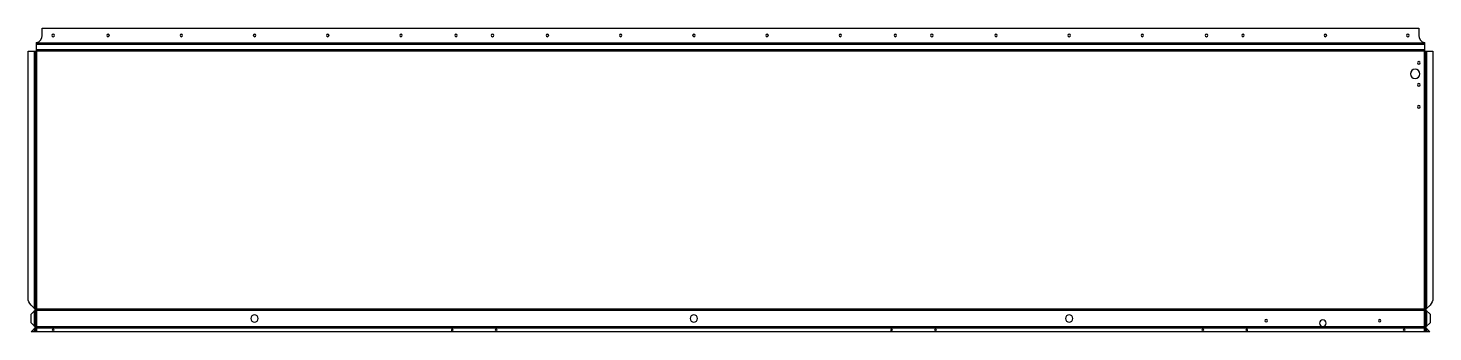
# Model space of a CAD drawing. Header units: millimetres. Extents: x -4 to 1914, y 0 to 415.
import ezdxf

# ---------------------------------------------------------------- set-up
doc = ezdxf.new("R2010")
doc.units = ezdxf.units.MM

msp = doc.modelspace()

# ---------------------------------------------------------------- linework, layer by layer
at = {"layer": 'BEND'}
for p, q in [((1903.2, 393.9), (7.2, 393.9)), ((1903.2, 384.7), (7.2, 384.7)), ((6.1, 383.5), (6.1, 30.4)), ((1904.3, 30.4), (1904.3, 383.5)), ((1904.7, 30.4), (5.7, 30.4)), ((6.1, 30.4), (6.1, 6.1)), ((1904.3, 6.1), (1904.3, 30.4)), ((1904.7, 6.1), (5.7, 6.1)), ((6.1, 6.1), (6.1, 0)), ((1904.3, 0), (1904.3, 6.1))]:
    msp.add_line(p, q, dxfattribs=at)
at = {"layer": 'BEND_EXTENT'}
for p, q in [((7.2, 395), (1903.2, 395)), ((1903.2, 392.8), (7.2, 392.8)), ((7.2, 385.8), (1903.2, 385.8)), ((4.9, 31.6), (4.9, 383.5)), ((1905.5, 383.5), (1905.5, 31.6)), ((4.9, 7.3), (4.9, 29.2)), ((1905.5, 29.2), (1905.5, 7.3)), ((4.9, 0), (4.9, 4.9)), ((1903.2, 5), (7.2, 5)), ((7.2, 5), (7.2, 0)), ((1903.2, 0), (1903.2, 5)), ((1905.5, 4.9), (1905.5, 0))]:
    msp.add_line(p, q, dxfattribs=at)
for points in [[(1903.2, 31.5), (1903.2, 383.5), (7.2, 383.5), (7.2, 31.5)], [(7.2, 29.3), (7.2, 7.3), (1764.2, 7.3), (1903.2, 7.3), (1903.2, 29.3)]]:
    msp.add_lwpolyline(points, close=True, dxfattribs=at)
at = {"layer": 'INTERIOR_PROFILES', "extrusion": (0, 0, -1)}
for centre, radius in [((-30.2, 405), 1.7), ((-105.2, 405), 1.7), ((-205.2, 405), 1.7), ((-305.2, 405), 1.7), ((-405.2, 405), 1.7), ((-505.2, 405), 1.7), ((-580.2, 405), 1.7), ((-630.2, 405), 1.7), ((-705.2, 405), 1.7), ((-805.2, 405), 1.7), ((-905.2, 405), 1.7), ((-1005.2, 405), 1.7), ((-1105.2, 405), 1.7), ((-1180.2, 405), 1.7), ((-1230.2, 405), 1.7), ((-1317.7, 405), 1.7), ((-1417.7, 405), 1.7), ((-1517.7, 405), 1.7), ((-1605.2, 405), 1.7), ((-1655.2, 405), 1.7), ((-1767.7, 405), 1.7), ((-1880.2, 405), 1.7), ((-1895.2, 367.5), 1.7), ((-1890.2, 352.5), 6.5), ((-1895.2, 337.5), 1.7), ((-1895.2, 307.5), 1.7), ((-305.2, 18.3), 5), ((-905.2, 18.3), 5), ((-1417.7, 18.3), 5), ((-30.2, 2.5), 1.25), ((-575.2, 2.5), 1.25), ((-635.2, 2.5), 1.25), ((-1175.2, 2.5), 1.25), ((-1235.2, 2.5), 1.25), ((-1600.2, 2.5), 1.25), ((-1660.2, 2.5), 1.25), ((-1686.7, 15.3), 1.7), ((-1764.2, 11.8), 4.5), ((-1841.7, 15.3), 1.7), ((-1875.2, 2.5), 1.25)]:
    msp.add_circle(centre, radius, dxfattribs=at)
at = {"layer": 'OUTER_PROFILES'}
msp.add_lwpolyline([(5.4, 5.4, 0.414214), (5.4, 6.8), (-0.1, 12.3), (-0.1, 24.2), (5.4, 29.7, 0.414214), (5.4, 31.1), (-0.1, 36.6, -0.198912), (-4.1, 46.2), (-4.1, 383.5), (7.2, 383.5), (7.2, 385.8), (7.2, 395), (7.2, 395.2, 0.356394), (15.2, 405), (15.2, 415), (1895.2, 415), (1895.2, 405, 0.356394), (1903.2, 395.2), (1903.2, 392.8), (1903.2, 385.8), (1903.2, 383.5), (1914.5, 383.5), (1914.5, 46.2, -0.198912), (1910.5, 36.6), (1905, 31.1, 0.414214), (1905, 29.7), (1910.5, 24.2), (1910.5, 12.3), (1905, 6.8, 0.414214), (1905, 5.4), (1910.4, 0), (0, 0)], format="xyb", close=True, dxfattribs=at)

doc.saveas('drawing.dxf')
